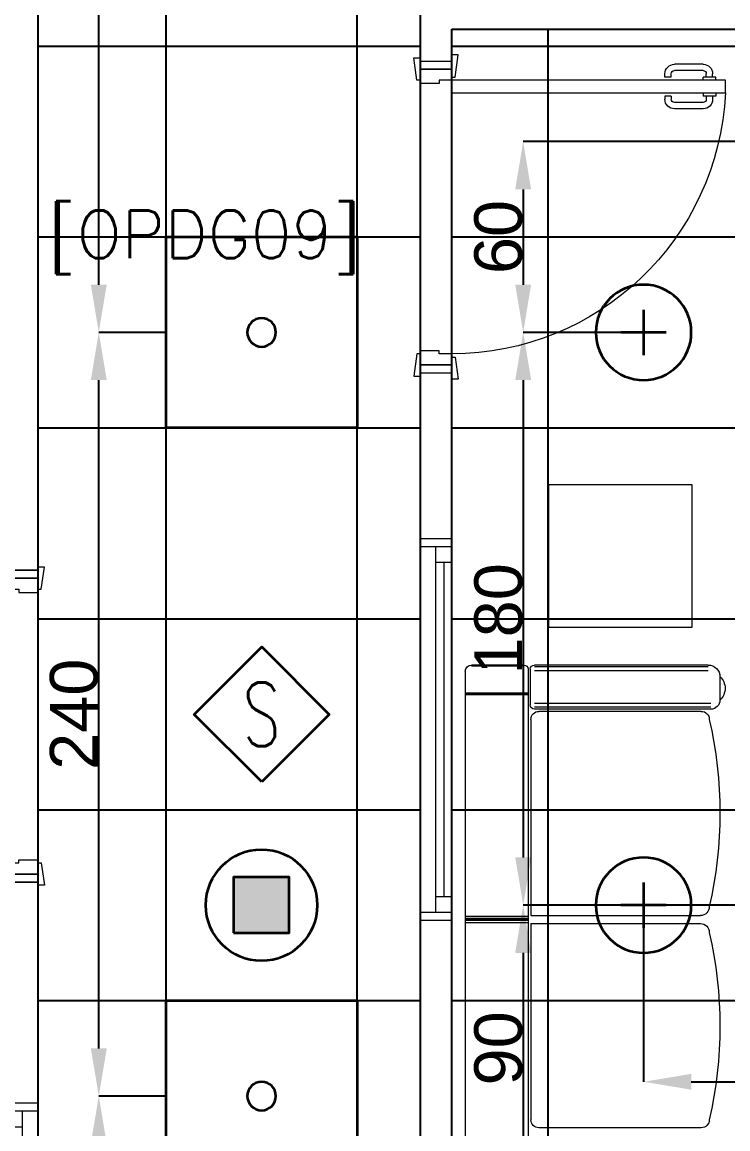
# Model space of a CAD drawing. Header units: inches. Extents: x -12418 to 57169, y -29325 to 19878.
# Drawn here: x 9148 to 11365, y -8203 to -4725 of the extents above; entities that cross this region are included whole.
import ezdxf
from ezdxf.enums import TextEntityAlignment as Align

# ---------------------------------------------------------------- set-up
doc = ezdxf.new("R2010")
doc.units = ezdxf.units.IN
doc.header["$LTSCALE"] = 25
doc.header["$MEASUREMENT"] = 0
doc.header["$PDMODE"] = 3
doc.layers.get('0').update_dxf_attribs({"color": 8})
doc.layers.get('Defpoints').update_dxf_attribs({"color": 8})
for name, color, linetype, lineweight in [('00-Ground Floor$0$72_EGR_BASE_TEXT', 252, 'Continuous', 5), ('00-Ground Floor$0$Aluminum', 251, 'Continuous', 5), ('00-Ground Floor$0$LOADING', 253, 'Continuous', 5), ('00-Ground Floor$0$Walls', 251, 'Continuous', 5), ('00-Ground Floor$0$Wooden Joinery', 251, 'Continuous', 5), ('E-DIM', 6, 'Continuous', 18), ('E-LITE-CIRC-NUMB', 6, 'Continuous', 25), ('E-LITE-CLNG', 150, 'Continuous', 35), ('E-LITE-CLNG @ 100', 150, 'Continuous', 35), ('E-LITE-CTRL', 6, 'Continuous', 25), ('F-ALRM-CLNG @ 100', 33, 'Continuous', 35), ('T-INTC-CLNG @ 100', 33, 'Continuous', 35), ('T-INTC-DEVC-NUMB', 2, 'Continuous', 25)]:
    doc.layers.add(name, color=color, linetype=linetype, lineweight=lineweight)
doc.layers.add('00-Ground Floor$0$False Ceiling', color=251, linetype='Continuous')
doc.styles.add('00-Ground Floor$0$SIMPLEX', font='SIMPLEX.shx', dxfattribs={"height": 150})
doc.styles.add('DC_Simplex', font='SIMPLEX.shx', dxfattribs={"width": 0.7})
doc.styles.get("Standard").update_dxf_attribs({"font": 'arial.ttf'})
doc.dimstyles.get("Standard").update_dxf_attribs({"dimtxt": 150, "dimasz": 150, "dimexe": 0.18, "dimexo": 0.0625, "dimgap": 1, "dimtad": 1, "dimdec": 0, "dimlfac": 0.1, "dimzin": 0, "dimdsep": 46, "dimtxsty": 'Standard', "dimcen": 0.09, "dimclrd": 256, "dimclrt": 7, "dimadec": 0, "dimazin": 0, "dimtfac": 1, "dimtdec": 0, "dimtofl": 0, "dimtmove": 0, "dimatfit": 3, "dimfxl": 1, "dimtolj": 1, "dimtzin": 0, "dimarcsym": 0})

# ---------------------------------------------------------------- blocks, each defined once
blk = doc.blocks.new('00-Ground Floor$0$A$C72370EFE')
at = {"layer": '00-Ground Floor$0$Wooden Joinery'}
for p, q in [((-0.01, -0.03), (-0.01, -0.07)), ((0, -0.03), (-0.01, -0.03)), ((0.04, -0.03), (0.05, -0.03)), ((0.05, -0.03), (0.05, -0.07)), ((-0.01, -0.04), (-0.02, -0.04)), ((-0.01, -0.06), (-0.02, -0.06)), ((0.05, -0.04), (0.06, -0.04)), ((0.05, -0.06), (0.06, -0.06)), ((-0.05, -0.07), (-0.05, -0.16)), ((-0.03, -0.07), (-0.03, -0.16)), ((0, -0.07), (-0.01, -0.07)), ((0.04, -0.07), (0.05, -0.07)), ((0.07, -0.07), (0.07, -0.16)), ((0.09, -0.07), (0.09, -0.16)), ((-0.01, -0.17), (-0.02, -0.17)), ((-0.01, -0.17), (-0.01, -0.19)), ((0.05, -0.17), (0.06, -0.17)), ((0.05, -0.17), (0.05, -0.19)), ((-0.01, -0.19), (-0.02, -0.19)), ((0.05, -0.19), (0.06, -0.19))]:
    blk.add_line(p, q, dxfattribs=at)
for centre, radius, start, end in [((-0.02, -0.07), 0.03, 90, 180), ((-0.02, -0.07), 0.01, 90, 180), ((0.06, -0.07), 0.03, 0, 90), ((0.06, -0.07), 0.01, 0, 90), ((-0.02, -0.16), 0.03, 180, 270), ((-0.02, -0.16), 0.01, 180, 270), ((0.06, -0.16), 0.01, 270, 0), ((0.06, -0.16), 0.03, 270, 0)]:
    blk.add_arc(centre, radius, start, end, dxfattribs=at)
blk = doc.blocks.new('00-Ground Floor$0$A$C5DAD61B4')
at = {"layer": '00-Ground Floor$0$Wooden Joinery'}
for points in [[(80, 959.1), (80, 969.1), (10, 979.1), (10, 959.1)], [(940, 959.1), (940, 969.1), (1010, 979.1), (1010, 959.1)], [(70, 859.1), (70, 849.1), (0, 839.1), (0, 859.1)], [(120, 859.1), (120, 0), (80, 0), (80, 859.1)], [(950, 859.1), (950, 849.1), (1020, 839.1), (1020, 859.1)]]:
    blk.add_lwpolyline(points, close=True, dxfattribs=at)
for points in [[(45, 859.1), (45, 959.1), (20, 959.1), (20, 859.1), (45, 859.1)], [(45, 859.1), (80, 859.1), (80, 899.1), (90, 899.1), (90, 959.1), (45, 959.1), (45, 859.1)], [(975, 859.1), (940, 859.1), (940, 899.1), (930, 899.1), (930, 959.1), (975, 959.1), (975, 859.1)], [(975, 859.1), (975, 959.1), (1000, 959.1), (1000, 859.1), (975, 859.1)]]:
    blk.add_lwpolyline(points, dxfattribs=at)
blk.add_arc((80, 859.1), 860, 272.666, 0, dxfattribs=at)
at = {"layer": '00-Ground Floor$0$Wooden Joinery', "xscale": 999.9999999998854, "yscale": 999.9999999998854, "zscale": 999.9999999998854, "rotation": 180}
blk.add_blockref('00-Ground Floor$0$A$C72370EFE', (120, 0), dxfattribs=at)
blk = doc.blocks.new('00-Ground Floor$0$GF21008-P')
at = {"layer": '00-Ground Floor$0$LOADING'}
for p, q in [((-0.7709, 0), (0.7906, 0)), ((-0.7019, -0.1974), (-0.7019, 0)), ((-0.6994, -0.1974), (-0.6994, 0)), ((-0.6968, -0.1974), (-0.6968, 0)), ((0, -0.1974), (0, 0)), ((0.0069, -0.1974), (0.0069, 0)), ((0.0099, -0.1974), (0.0099, 0)), ((0.0128, -0.1974), (0.0128, 0)), ((0.0197, -0.1974), (0.0197, 0)), ((-0.79, -0.1841), (-0.79, -0.0191)), ((-0.7866, -0.1841), (-0.7866, -0.0191)), ((-0.7767, -0.1974), (0.7964, -0.1974)), ((-0.7767, -0.2037), (-0.6644, -0.2037)), ((-0.6191, -0.2059), (-0.0026, -0.2059)), ((-0.0026, -0.2059), (-0.0026, -0.7385)), ((0.0223, -0.2059), (0.0223, -0.7385)), ((0.0223, -0.2059), (0.639, -0.2059)), ((-0.79, -0.7634), (-0.79, -0.217)), ((-0.784, -0.7634), (-0.784, -0.217)), ((-0.7722, -0.7634), (-0.7722, -0.217)), ((-0.6689, -0.7712), (-0.6689, -0.217)), ((-0.6571, -0.7712), (-0.6571, -0.217)), ((-0.6512, -0.7712), (-0.6512, -0.217)), ((-0.6444, -0.7413), (-0.6444, -0.2312)), ((0.6643, -0.7413), (0.6643, -0.2312)), ((-0.7533, -0.8), (-0.68, -0.8))]:
    blk.add_line(p, q, dxfattribs=at)
for centre, radius, start, end in [((-0.7709, -0.0191), 0.0191, 90, 180), ((-0.7767, -0.1841), 0.0133, 180, 270), ((-0.7767, -0.217), 0.0133, 90, 180), ((-0.6644, -0.217), 0.0133, 0, 90), ((-0.6191, -0.2312), 0.0253, 90, 180), ((0.639, -0.2312), 0.0253, 0, 90), ((-0.7533, -0.7634), 0.0366, 180, 270), ((-0.6191, -0.7413), 0.0253, 180, 270), ((-0.0307, -0.7385), 0.0281, 270, 0), ((0.0504, -0.7385), 0.0281, 180, 270), ((0.639, -0.7413), 0.0253, 270, 0), ((-0.68, -0.7712), 0.0288, 270, 0), ((-0.3249, 0.51), 1.31, 257.0217, 282.9783), ((0.3447, 0.5106), 1.3106, 257.0246, 282.9754), ((-0.7167, -0.7662), 0.0499, 222.6462, 317.3538)]:
    blk.add_arc(centre, radius, start, end, dxfattribs=at)
blk = doc.blocks.new('00-Ground Floor$0$A$C37be4daf')
at = {"layer": '00-Ground Floor$0$Aluminum'}
for p, q in [((1416, 598.2), (216, 598.2)), ((241, 498.2), (241, 598.2)), ((291, 548.2), (291, 598.2)), ((1341, 548.2), (1341, 598.2)), ((1391, 498.2), (1391, 598.2)), ((291, 573.2), (1341, 573.2)), ((1391, 548.2), (241, 548.2)), ((1416, 498.2), (216, 498.2))]:
    blk.add_line(p, q, dxfattribs=at)
at = {"layer": '00-Ground Floor$0$Walls'}
for p, q in [((216, 498.2), (216, 598.2)), ((1416, 498.2), (1416, 598.2))]:
    blk.add_line(p, q, dxfattribs=at)
blk = doc.blocks.new('00-Ground Floor$0$A$Ce9e1c4c3')
at = {"layer": '00-Ground Floor$0$False Ceiling', "color": 254, "linetype": 'Continuous'}
for p, q in [((-90802.1, -11267.4, 0), (-90802.1, -2747.4, 0)), ((-90400, -11267.4), (-90400, -2747.4)), ((-89800, -11267.4), (-89800, -2747.4)), ((-89602.1, -2747.4, 0), (-89602.1, -11267.4, 0)), ((-89200, -8477.4), (-89200, -4747.4)), ((-90802.1, -4800), (-89602.1, -4800)), ((-89502.1, -4800), (-85902.1, -4800)), ((-90802.1, -5400), (-89602.1, -5400)), ((-89502.1, -5400), (-85902.1, -5400)), ((-90802.1, -6000), (-89602.1, -6000)), ((-89502.1, -6000), (-85902.1, -6000)), ((-90802.1, -6600), (-89602.1, -6600)), ((-89502.1, -6600), (-85902.1, -6600)), ((-90802.1, -7200), (-89602.1, -7200)), ((-89502.1, -7200), (-85902.1, -7200)), ((-90802.1, -7800), (-89602.1, -7800)), ((-89502.1, -7800), (-85902.1, -7800))]:
    blk.add_line(p, q, dxfattribs=at)
at = {"layer": '00-Ground Floor$0$False Ceiling', "color": 254}
for p, q in [((-89502.1, -4747.4, 0), (-85902.1, -4747.4, 0)), ((-89502.1, -8477.4, 0), (-89502.1, -4747.4, 0))]:
    blk.add_line(p, q, dxfattribs=at)
blk = doc.blocks.new('00-Ground Floor')
at = {"layer": '00-Ground Floor$0$Aluminum'}
for p, q in [((10397.9, -7547.4, 0), (10397.9, -6347.4, 0)), ((10497.9, -7547.4, 0), (10497.9, -6347.4, 0)), ((10397.9, -6372.4, 0), (10497.9, -6372.4, 0)), ((10447.9, -7522.4, 0), (10447.9, -6372.4, 0)), ((10447.9, -6422.4, 0), (10497.9, -6422.4, 0)), ((10472.9, -6422.4, 0), (10472.9, -7472.4, 0)), ((10447.9, -7472.4, 0), (10497.9, -7472.4, 0)), ((10397.9, -7522.4, 0), (10497.9, -7522.4, 0))]:
    blk.add_line(p, q, dxfattribs=at)
at = {"layer": '00-Ground Floor$0$LOADING'}
blk.add_lwpolyline([(10802, -6177.6), (11252, -6177.6), (11252, -6627.6), (10802, -6627.6)], close=True, dxfattribs=at)
at = {"layer": '00-Ground Floor$0$Walls'}
for p, q in [((9197.9, -6447.4, 0), (9197.9, -2747.4, 0)), ((10397.9, -4847.4, 0), (10397.9, -4547.4, 0)), ((10497.9, -4847.4, 0), (10497.9, -4747.4, 0)), ((10497.9, -4747.4, 0), (14097.9, -4747.4, 0)), ((10397.9, -4847.4, 0), (10497.9, -4847.4, 0)), ((10397.9, -5827.4, 0), (10497.9, -5827.4, 0)), ((10397.9, -6347.4, 0), (10397.9, -5837.4, 0)), ((10497.9, -6347.4, 0), (10497.9, -5847.4, 0)), ((10397.9, -6347.4, 0), (10497.9, -6347.4, 0)), ((9097.9, -6447.4, 0), (9197.9, -6447.4, 0)), ((9097.9, -7427.4, 0), (9197.9, -7427.4, 0)), ((9197.9, -10017.4, 0), (9197.9, -7427.4, 0)), ((10397.9, -8677.4, 0), (10397.9, -7547.4, 0)), ((10397.9, -7547.4, 0), (10497.9, -7547.4, 0)), ((10497.9, -8477.4, 0), (10497.9, -7547.4, 0))]:
    blk.add_line(p, q, dxfattribs=at)
at = {"rotation": 90}
blk.add_blockref('00-Ground Floor$0$A$C37be4daf', (9696.2, -9538.4, 0), dxfattribs=at)
at = {"layer": '00-Ground Floor$0$False Ceiling', "color": 254}
blk.add_blockref('00-Ground Floor$0$A$Ce9e1c4c3', (100000, 0), dxfattribs=at)
at = {"layer": '00-Ground Floor$0$LOADING', "xscale": -1000, "yscale": 1000, "zscale": 1000, "rotation": 90.00000000000017}
blk.add_blockref('00-Ground Floor$0$GF21008-P', (10540, -7535.3), dxfattribs=at)
at = {"layer": '00-Ground Floor$0$Wooden Joinery', "xscale": -1, "rotation": 90}
blk.add_blockref('00-Ground Floor$0$A$C5DAD61B4', (11357, -4827.4, 0), dxfattribs=at)
at = {"layer": '00-Ground Floor$0$Wooden Joinery', "rotation": 270}
blk.add_blockref('00-Ground Floor$0$A$C5DAD61B4', (8238.9, -6427.4, 0), dxfattribs=at)
at = {"layer": '00-Ground Floor$0$72_EGR_BASE_TEXT', "insert": (9721.3, -5316.5, 0), "char_height": 150, "attachment_point": 2, "style": '00-Ground Floor$0$SIMPLEX'}
blk.add_mtext('[OPDG09]', dxfattribs=at)
blk = doc.blocks.new('*U13')
blk.add_lwpolyline([(-300, 300), (-300, -300), (300, -300), (300, 300)], close=True)
blk.add_circle((0, 0), 45)
at = {"layer": 'E-LITE-CIRC-NUMB', "style": 'DC_Simplex', "width": 0.7, "flags": 8}
blk.add_attdef('CIRCUIT', text='', height=200, rotation=0, dxfattribs=at).set_placement((-473.9, 300), align=Align.RIGHT)
at = {"layer": 'E-LITE-CTRL', "style": 'DC_Simplex', "width": 0.7, "flags": 8}
blk.add_attdef('CONTROL', (1118.9, -935), '', height=200, rotation=360, dxfattribs=at)
blk = doc.blocks.new('DC_LT-CL-Point')
for p, q in [((0, -0.711), (0, 0.711)), ((0.711, 0), (-0.711, 0))]:
    blk.add_line(p, q)
blk.add_circle((0, 0), 1.5)
at = {"layer": 'E-LITE-CIRC-NUMB', "style": 'DC_Simplex', "width": 0.7, "flags": 8}
blk.add_attdef('CIRCUIT', text='', height=2, rotation=360, dxfattribs=at).set_placement((-3.364, 1.5), align=Align.RIGHT)
at = {"layer": 'E-LITE-CTRL', "style": 'DC_Simplex', "width": 0.7, "flags": 8}
blk.add_attdef('CONTROL', (3.364, -3.498), '', height=2, rotation=360, dxfattribs=at)
blk = doc.blocks.new('A$C5CF53093')
blk.add_lwpolyline([(0, -212.1), (-212.1, 0), (0, 212.1), (212.1, 0)], close=True)
blk = doc.blocks.new('*U206')
at = {"xscale": 0.01, "yscale": 0.01, "zscale": 0.01}
blk.add_blockref('A$C5CF53093', (0.007, -0.007), dxfattribs=at)
at = {"color": 6, "style": 'DC_Simplex', "width": 0.7, "flags": 8}
blk.add_attdef('TYPE', text='', height=2, rotation=360, dxfattribs=at).set_placement((0, 0), align=Align.MIDDLE_CENTER)
blk = doc.blocks.new('DC_PA-CL-Speaker')
blk.add_hatch(color=256).paths.add_polyline_path([(-0.883, -0.87), (0.865, -0.87), (0.865, 0.878), (-0.883, 0.878)])
blk.add_lwpolyline([(-0.883, -0.87), (0.865, -0.87), (0.865, 0.878), (-0.883, 0.878)], close=True)
blk.add_circle((0, 0), 1.75)
at = {"layer": 'T-INTC-DEVC-NUMB', "style": 'DC_Simplex', "width": 0.7}
blk.add_attdef('DC_CONTROL', (3.364, 2.471), '', height=2, rotation=360, dxfattribs=at)
blk = doc.blocks.new('*D231')
at = {"layer": 'Defpoints', "color": 0, "transparency": 16777216}
for p in [(9388.7, -8100), (9600, -8100), (9600, -9300)]:
    blk.add_point(p, dxfattribs=at)
at = {"layer": 'E-DIM', "color": 0, "lineweight": -2, "transparency": 16777216}
for p, q in [((9599.9, -8100), (9388.5, -8100)), ((9599.9, -9300), (9388.5, -9300))]:
    blk.add_line(p, q, dxfattribs=at)
at = {"layer": 'E-DIM', "lineweight": -2, "transparency": 16777216}
blk.add_line((9388.7, -9150), (9388.7, -8250), dxfattribs=at)
at = {"layer": 'E-DIM', "transparency": 16777216}
for points in [[(9363.7, -8250), (9413.7, -8250), (9388.7, -8100)], [(9363.7, -9150), (9413.7, -9150), (9388.7, -9300)]]:
    blk.add_solid(points, dxfattribs=at)
at = {"layer": 'E-DIM', "color": 7, "transparency": 16777216, "insert": (9311.1, -8700), "char_height": 150, "attachment_point": 5, "rotation": 90}
blk.add_mtext('\\A1;120', dxfattribs=at)
blk = doc.blocks.new('*D241')
at = {"layer": 'Defpoints', "color": 0, "transparency": 16777216}
for p in [(9388.7, -5700), (9600, -5700), (9600, -8100)]:
    blk.add_point(p, dxfattribs=at)
at = {"layer": 'E-DIM', "color": 0, "lineweight": -2, "transparency": 16777216}
for p, q in [((9599.9, -5700), (9388.5, -5700)), ((9599.9, -8100), (9388.5, -8100))]:
    blk.add_line(p, q, dxfattribs=at)
at = {"layer": 'E-DIM', "lineweight": -2, "transparency": 16777216}
blk.add_line((9388.7, -7950), (9388.7, -5850), dxfattribs=at)
at = {"layer": 'E-DIM', "transparency": 16777216}
for points in [[(9363.7, -5850), (9413.7, -5850), (9388.7, -5700)], [(9363.7, -7950), (9413.7, -7950), (9388.7, -8100)]]:
    blk.add_solid(points, dxfattribs=at)
at = {"layer": 'E-DIM', "color": 7, "transparency": 16777216, "insert": (9311.1, -6900), "char_height": 150, "attachment_point": 5, "rotation": 90}
blk.add_mtext('\\A1;240', dxfattribs=at)
blk = doc.blocks.new('*D242')
at = {"layer": 'Defpoints', "color": 0, "transparency": 16777216}
for p in [(9388.7, -3300), (9600, -3300), (9600, -5700)]:
    blk.add_point(p, dxfattribs=at)
at = {"layer": 'E-DIM', "color": 0, "lineweight": -2, "transparency": 16777216}
for p, q in [((9599.9, -3300), (9388.5, -3300)), ((9599.9, -5700), (9388.5, -5700))]:
    blk.add_line(p, q, dxfattribs=at)
at = {"layer": 'E-DIM', "lineweight": -2, "transparency": 16777216}
blk.add_line((9388.7, -5550), (9388.7, -3450), dxfattribs=at)
at = {"layer": 'E-DIM', "transparency": 16777216}
for points in [[(9363.7, -3450), (9413.7, -3450), (9388.7, -3300)], [(9363.7, -5550), (9413.7, -5550), (9388.7, -5700)]]:
    blk.add_solid(points, dxfattribs=at)
at = {"layer": 'E-DIM', "color": 7, "transparency": 16777216, "insert": (9311.1, -4500), "char_height": 150, "attachment_point": 5, "rotation": 90}
blk.add_mtext('\\A1;240', dxfattribs=at)
blk = doc.blocks.new('*D288')
at = {"layer": 'Defpoints', "color": 0, "transparency": 16777216}
for p in [(11100, -5700), (10722, -7500), (11100, -7500)]:
    blk.add_point(p, dxfattribs=at)
at = {"layer": 'E-DIM', "color": 0, "lineweight": -2, "transparency": 16777216}
for p, q in [((11099.9, -5700), (10721.8, -5700)), ((11099.9, -7500), (10721.8, -7500))]:
    blk.add_line(p, q, dxfattribs=at)
at = {"layer": 'E-DIM', "lineweight": -2, "transparency": 16777216}
blk.add_line((10722, -5850), (10722, -7350), dxfattribs=at)
at = {"layer": 'E-DIM', "transparency": 16777216}
for points in [[(10697, -5850), (10747, -5850), (10722, -5700)], [(10697, -7350), (10747, -7350), (10722, -7500)]]:
    blk.add_solid(points, dxfattribs=at)
at = {"layer": 'E-DIM', "color": 7, "transparency": 16777216, "insert": (10644.4, -6600), "char_height": 150, "attachment_point": 5, "rotation": 90}
blk.add_mtext('\\A1;180', dxfattribs=at)
blk = doc.blocks.new('*D289')
at = {"layer": 'Defpoints', "color": 0, "transparency": 16777216}
for p in [(11100, -7428.9), (12900, -7428.9), (12900, -8055)]:
    blk.add_point(p, dxfattribs=at)
at = {"layer": 'E-DIM', "color": 0, "lineweight": -2, "transparency": 16777216}
for p, q in [((11100, -7429), (11100, -8055.2)), ((12900, -7429), (12900, -8055.2))]:
    blk.add_line(p, q, dxfattribs=at)
at = {"layer": 'E-DIM', "lineweight": -2, "transparency": 16777216}
blk.add_line((11250, -8055), (12750, -8055), dxfattribs=at)
at = {"layer": 'E-DIM', "transparency": 16777216}
for points in [[(11250, -8030), (11250, -8080), (11100, -8055)], [(12750, -8030), (12750, -8080), (12900, -8055)]]:
    blk.add_solid(points, dxfattribs=at)
at = {"layer": 'E-DIM', "color": 7, "transparency": 16777216, "insert": (12000, -7977.4), "char_height": 150, "attachment_point": 5}
blk.add_mtext('\\A1;180', dxfattribs=at)
blk = doc.blocks.new('*D290')
at = {"layer": 'Defpoints', "color": 0, "transparency": 16777216}
for p in [(12900, -5100.4), (10721.8, -5700), (11100, -5700)]:
    blk.add_point(p, dxfattribs=at)
at = {"layer": 'E-DIM', "color": 0, "lineweight": -2, "transparency": 16777216}
for p, q in [((12899.9, -5100.4), (10721.6, -5100.4)), ((11099.9, -5700), (10721.6, -5700))]:
    blk.add_line(p, q, dxfattribs=at)
at = {"layer": 'E-DIM', "lineweight": -2, "transparency": 16777216}
blk.add_line((10721.8, -5250.4), (10721.8, -5550), dxfattribs=at)
at = {"layer": 'E-DIM', "transparency": 16777216}
for points in [[(10696.8, -5250.4), (10746.8, -5250.4), (10721.8, -5100.4)], [(10696.8, -5550), (10746.8, -5550), (10721.8, -5700)]]:
    blk.add_solid(points, dxfattribs=at)
at = {"layer": 'E-DIM', "color": 7, "transparency": 16777216, "insert": (10644.2, -5400.2), "char_height": 150, "attachment_point": 5, "rotation": 90}
blk.add_mtext('\\A1;60', dxfattribs=at)
blk = doc.blocks.new('*D385')
at = {"layer": 'Defpoints', "color": 0, "transparency": 16777216}
for p in [(12900, -7500), (10721.8, -8400), (12900, -8400)]:
    blk.add_point(p, dxfattribs=at)
at = {"layer": 'E-DIM', "color": 0, "lineweight": -2, "transparency": 16777216}
for p, q in [((12899.9, -7500), (10721.6, -7500)), ((12899.9, -8400), (10721.6, -8400))]:
    blk.add_line(p, q, dxfattribs=at)
at = {"layer": 'E-DIM', "lineweight": -2, "transparency": 16777216}
blk.add_line((10721.8, -7650), (10721.8, -8250), dxfattribs=at)
at = {"layer": 'E-DIM', "transparency": 16777216}
for points in [[(10696.8, -7650), (10746.8, -7650), (10721.8, -7500)], [(10696.8, -8250), (10746.8, -8250), (10721.8, -8400)]]:
    blk.add_solid(points, dxfattribs=at)
at = {"layer": 'E-DIM', "color": 7, "transparency": 16777216, "insert": (10644.2, -7950), "char_height": 150, "attachment_point": 5, "rotation": 90}
blk.add_mtext('\\A1;90', dxfattribs=at)

msp = doc.modelspace()

# ---------------------------------------------------------------- block references
msp.add_blockref('00-Ground Floor', (0, 0))
at = {"layer": 'E-LITE-CLNG', "xscale": -1}
for p in [(9900, -5700), (9900, -8100)]:
    msp.add_blockref('*U13', p, dxfattribs=at)
at = {"layer": 'E-LITE-CLNG @ 100', "xscale": -100, "yscale": 100, "zscale": 100, "rotation": 180}
for p in [(11100, -5700), (11100, -7500)]:
    msp.add_blockref('DC_LT-CL-Point', p, dxfattribs=at)
at = {"layer": 'F-ALRM-CLNG @ 100', "xscale": 100, "yscale": 100, "zscale": 100}
msp.add_blockref('*U206', (9900, -6900), dxfattribs=at).add_auto_attribs({'TYPE': 'S'})
at = {"layer": 'T-INTC-CLNG @ 100', "xscale": 100, "yscale": 100, "zscale": 100}
msp.add_blockref('DC_PA-CL-Speaker', (9900, -7500), dxfattribs=at)

# ---------------------------------------------------------------- dimensions: what is measured, and where the dimension line sits
at = {"layer": 'E-DIM'}
for base, p1, p2, picture, middle in [((9388.7, -3300), (9600, -5700), (9600, -3300), '*D242', (9311.1, -4500)), ((10721.8, -5700), (12900, -5100.4), (11100, -5700), '*D290', (10644.2, -5400.2)), ((9388.7, -5700), (9600, -8100), (9600, -5700), '*D241', (9311.1, -6900)), ((10722, -7500), (11100, -5700), (11100, -7500), '*D288', (10644.4, -6600)), ((10721.8, -8400), (12900, -7500), (12900, -8400), '*D385', (10644.2, -7950)), ((9388.7, -8100), (9600, -9300), (9600, -8100), '*D231', (9311.1, -8700))]:
    dim = msp.add_linear_dim(base=base, p1=p1, p2=p2, angle=90, dimstyle='Standard', dxfattribs=at)
    dim.commit()
    dim.dimension.update_dxf_attribs({"geometry": picture, "text_midpoint": middle})
dim = msp.add_linear_dim(base=(12900, -8055), p1=(11100, -7428.9), p2=(12900, -7428.9), dimstyle='Standard', dxfattribs=at)
dim.commit()
dim.dimension.update_dxf_attribs({"geometry": '*D289', "text_midpoint": (12000, -7977.4)})

doc.saveas('drawing.dxf')
